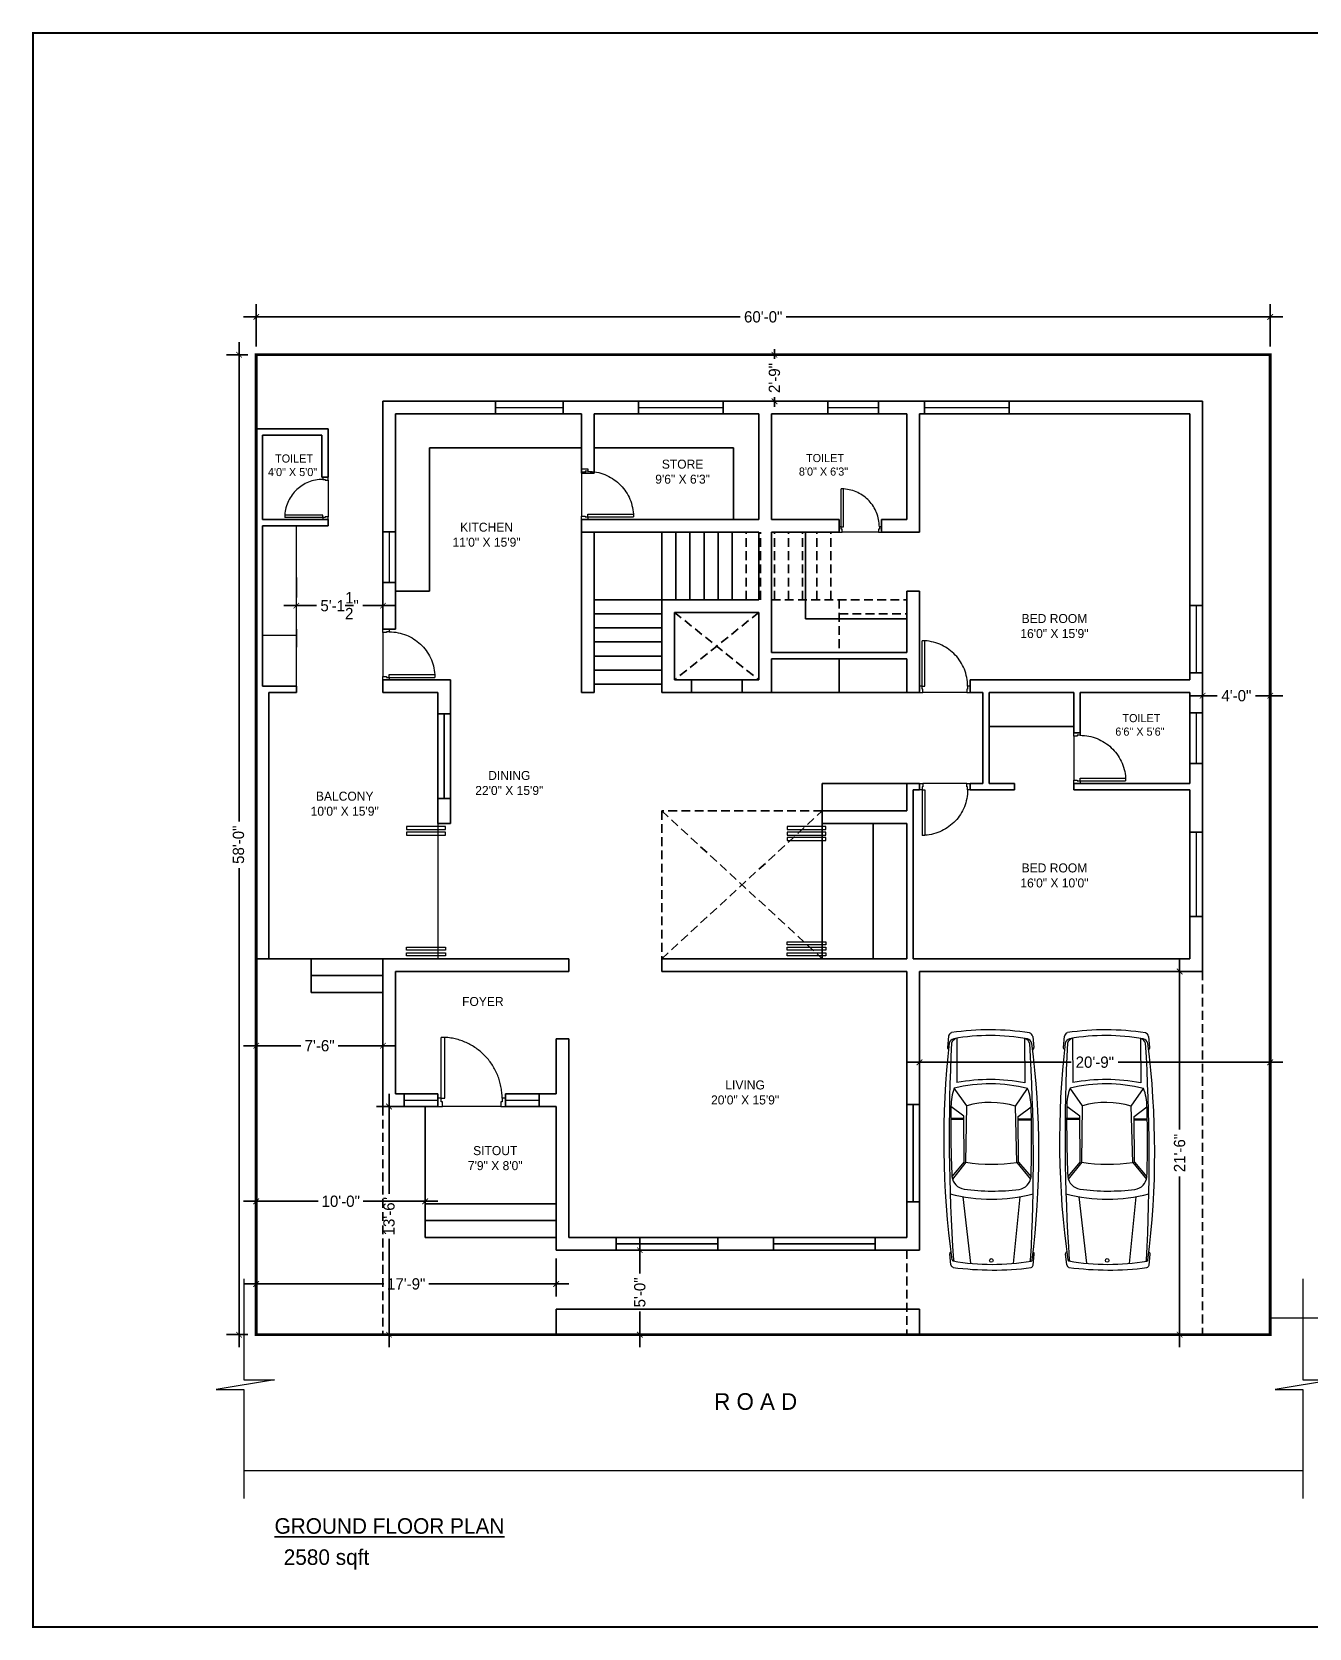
# Model space of a CAD drawing. Header units: inches. Extents: x 22499 to 24108, y 2325 to 3459.
# Drawn here: x 22499 to 23406, y 2325 to 3459 of the extents above; entities that cross this region are included whole.
import ezdxf

# ---------------------------------------------------------------- set-up
doc = ezdxf.new("R2010")
doc.units = ezdxf.units.IN
doc.header["$LTSCALE"] = 25
doc.header["$MEASUREMENT"] = 0
doc.header["$PDMODE"] = 34
for name, pattern in [('0', [0]), ('CENTER', [2, 1.25, -0.25, 0.25, -0.25]), ('HIDDEN', [0.375, 0.25, -0.125])]:
    doc.linetypes.add(name, pattern=pattern)
for name, color, linetype, lineweight in [('AR-DIM', 15, 'Continuous', 0), ('AR-STAIRCASE', 25, 'Continuous', 0), ('DOOR', 32, 'Continuous', 5), ('HATCH', 8, 'Continuous', 9), ('Schedule', 7, 'Continuous', 30), ('template', 7, 'Continuous', 20), ('WALL_SV', 1, 'Continuous', 25)]:
    doc.layers.add(name, color=color, linetype=linetype, lineweight=lineweight)
for name, color, linetype in [('AR-ELEVATION', 13, 'Continuous'), ('AR-TEXT', 253, 'Continuous'), ('AR-WALL', 30, 'Continuous'), ('AR-WINDOW', 38, 'Continuous'), ('FURNITURE_SNV', 8, 'Continuous')]:
    doc.layers.add(name, color=color, linetype=linetype)
doc.styles.add('CENTURY GOTHIC', font='stylu.ttf')
doc.styles.add('mystyle', font='times.ttf')
doc.styles.add('TEXT 9', font='GOTHIC.TTF', dxfattribs={"height": 8})
doc.dimstyles.new('DIM 9', dxfattribs={"dimtxt": 12, "dimasz": 6, "dimexe": 9, "dimexo": 6, "dimgap": 3, "dimtad": 0, "dimdec": 1, "dimrnd": 0.5, "dimzin": 11, "dimdsep": 46, "dimlunit": 4, "dimtxsty": 'TEXT 9', "dimblk": 'ARCHTICK', "dimcen": 2.5, "dimdle": 9, "dimclrd": 256, "dimclre": 256, "dimclrt": 7, "dimadec": 0, "dimazin": 0, "dimtfac": 1, "dimtdec": 1, "dimtix": 1, "dimtmove": 1, "dimatfit": 3, "dimfxl": 1, "dimtolj": 1, "dimtzin": 0, "dimarcsym": 0})

# ---------------------------------------------------------------- blocks, each defined once
blk = doc.blocks.new('900-Door')
at = {"layer": 'DOOR', "color": 13}
for p, q in [((0.04, 0.1), (0.04, 0.819)), ((0.084, 0.819), (0.04, 0.819)), ((0.084, 0.1), (0.084, 0.819)), ((0.04, 0.1), (0.084, 0.1))]:
    blk.add_line(p, q, dxfattribs=at)
for points in [[(0.04, 0.1), (0, 0.1), (0, 0), (0.053, 0), (0.053, 0.056), (0.04, 0.056), (0.04, 0.1)], [(0.747, 0), (0.8, 0), (0.8, 0.1), (0.76, 0.1), (0.76, 0.056), (0.747, 0.056), (0.747, 0)]]:
    blk.add_lwpolyline(points, dxfattribs=at)
at = {"layer": 'DOOR', "color": 9, "linetype": 'Continuous', "ltscale": 0.1}
blk.add_lwpolyline([(0.747, 0), (0.053, 0)], dxfattribs=at)
at = {"layer": 'DOOR', "color": 9, "linetype": 'HIDDEN', "ltscale": 15}
blk.add_arc((0.04, 0.1), 0.72, 0, 86.461, dxfattribs=at)
blk = doc.blocks.new('MD-Door')
at = {"layer": 'DOOR', "color": 13}
for p, q in [((1.95, 4.88), (1.95, 39.97)), ((4.12, 39.97), (1.95, 39.97)), ((4.12, 4.88), (4.12, 39.97)), ((1.95, 4.88), (4.12, 4.88))]:
    blk.add_line(p, q, dxfattribs=at)
for points in [[(1.95, 4.88), (0, 4.88), (0, 0), (2.6, 0), (2.6, 2.71), (1.95, 2.71), (1.95, 4.88)], [(36.46, 0), (39.06, 0), (39.06, 4.88), (37.11, 4.88), (37.11, 2.71), (36.46, 2.71), (36.46, 0)]]:
    blk.add_lwpolyline(points, dxfattribs=at)
at = {"layer": 'DOOR', "color": 9, "linetype": 'Continuous', "ltscale": 0.1}
blk.add_lwpolyline([(36.46, 0), (2.6, 0)], dxfattribs=at)
at = {"layer": 'DOOR', "color": 9, "linetype": 'HIDDEN', "ltscale": 15}
blk.add_arc((1.95, 4.88), 35.16, 0, 86.46097, dxfattribs=at)
blk = doc.blocks.new('LA-CAR')
at = {"linetype": '0'}
for p, q in [((4190, 1852), (3977, 1821)), ((4189, 1689), (3359, 1487)), ((2698, 1194), (2638, 1439)), ((2718, 1199), (2658, 1444)), ((2760, 1209), (2882, 1493)), ((2967, 1202), (3242, 1513)), ((1908, 967), (1531, 1146)), ((1904, 1001), (1574, 1165)), ((1904, 1001), (2760, 1209)), ((1908, 967), (2967, 1202)), ((-86, 793), (116, 864)), ((33, 427), (1246, 863)), ((4483, 416), (3654, 214)), ((2126, 11), (1873, -321)), ((2126, 11), (3175, 288)), ((2139, -21), (2994, 187)), ((2932, 171), (2992, -74)), ((2952, 176), (3011, -69)), ((2994, 187), (3233, -9)), ((3175, 288), (3562, 137)), ((4559, 272), (4356, 202)), ((1497, -199), (217, -367)), ((2139, -21), (1920, -319)), ((274, -749), (486, -718))]:
    blk.add_line(p, q, dxfattribs=at)
blk.add_circle((177, 57), 34.4, dxfattribs=at)
for centre, radius, start, end in [((4198, 1768), 83.6, 29.0466, 95.7596), ((6007, -14619), 16540, 96.7345, 111.2498), ((10527, -33327), 35679, 100.4143, 107.1296), ((3975, 1795), 26.4, 85.1105, 186.6863), ((4052, 1675), 133, 30.0153, 83.4933), ((4054, 1599), 166, 40.5705, 81.8823), ((496, 159), 3998, 2.8793, 23.3092), ((-430, -58), 5059, 4.593, 21.6571), ((7519, -19712), 21707, 102.3331, 105.8954), ((3114, 585), 937, 82.1379, 104.3007), ((630, 181), 2932, 359.1541, 27.0303), ((157, 75), 3499, 2.2864, 23.8073), ((4304, 1030), 3063, 178.2565, 208.4741), ((1664, 910), 271, 109.4115, 185.4922), ((5100, 1192), 3200, 184.0283, 201.6649), ((1541, 397), 1638, 356.1723, 29.4466), ((-53, 731), 71, 117.6866, 170.8188), ((5705, 1330), 5858, 185.7639, 200.4862), ((21, 773), 24.3, 111.7808, 185.5206), ((4534, 1058), 4546, 183.6226, 202.6275), ((41, 731), 44.1, 120.1575, 161.8061), ((130, 842), 26.4, 20.6151, 122.1908), ((5394, 1256), 4017, 185.3226, 200.4906), ((4323, 434), 166, 305.4191, 346.7309), ((4356, 366), 133, 303.8081, 357.2861), ((4528, 350), 83.6, 291.5418, 358.2548), ((-5945, 34439), 35679, 280.1718, 286.8871), ((-1381, 15742), 16540, 276.0516, 290.5668), ((3022, 903), 937, 283.0007, 305.1635), ((4342, 224), 26.4, 200.6151, 302.1909), ((1882, -49), 271, 201.8092, 277.8899), ((-2373, 20960), 21707, 281.4059, 284.9683), ((274, -678), 71, 216.4826, 269.6148), ((359, -635), 44.1, 225.4953, 267.1439), ((360, -682), 24.3, 201.7808, 275.5206), ((489, -692), 26.4, 265.1105, 6.6863)]:
    blk.add_arc(centre, radius, start, end, dxfattribs=at)
blk = doc.blocks.new('_ArchTick')
at = {"color": 0, "linetype": 'ByBlock', "const_width": 0.15}
blk.add_lwpolyline([(-0.5, -0.5), (0.5, 0.5)], dxfattribs=at)
blk = doc.blocks.new('*D18')
at = {"layer": 'AR-TEXT', "linetype": 'Continuous', "lineweight": -2}
for p, q in [((23129.5, 2785.9), (23129.5, 2718.4)), ((23378.5, 2733.4), (23378.5, 2736.4)), ((23120.5, 2727.4), (23237.3, 2727.4)), ((23387.5, 2727.4), (23270.6, 2727.4))]:
    blk.add_line(p, q, dxfattribs=at)
at = {"layer": 'Defpoints', "color": 0, "linetype": 'Continuous'}
for p in [(23129.5, 2791.9), (23378.5, 2727.4), (23378.5, 2727.4)]:
    blk.add_point(p, dxfattribs=at)
at = {"layer": 'AR-TEXT', "linetype": 'Continuous', "lineweight": -2, "xscale": 4, "yscale": 4, "zscale": 4, "rotation": 180}
blk.add_blockref('_ArchTick', (23129.5, 2727.4), dxfattribs=at)
at = {"layer": 'AR-TEXT', "linetype": 'Continuous', "lineweight": -2, "xscale": 4, "yscale": 4, "zscale": 4}
blk.add_blockref('_ArchTick', (23378.5, 2727.4), dxfattribs=at)
at = {"layer": 'AR-TEXT', "color": 7, "linetype": 'Continuous', "insert": (23254, 2727.4), "char_height": 8, "attachment_point": 5, "style": 'TEXT 9'}
blk.add_mtext('\\A1;20\'-9"', dxfattribs=at)
blk = doc.blocks.new('*D19')
at = {"layer": 'AR-TEXT', "linetype": 'Continuous', "lineweight": -2}
for p, q in [((23314.2, 2800.9), (23314.2, 2679.6)), ((23324.5, 2791.9), (23305.2, 2791.9)), ((23314.2, 2524.9), (23314.2, 2646.3)), ((23324.5, 2533.9), (23305.2, 2533.9))]:
    blk.add_line(p, q, dxfattribs=at)
at = {"layer": 'Defpoints', "color": 0, "linetype": 'Continuous'}
for p in [(23314.2, 2791.9), (23330.5, 2791.9), (23330.5, 2533.9)]:
    blk.add_point(p, dxfattribs=at)
at = {"layer": 'AR-TEXT', "linetype": 'Continuous', "lineweight": -2, "xscale": 4, "yscale": 4, "zscale": 4}
for p, rotation in [((23314.2, 2791.9), 90), ((23314.2, 2533.9), 270)]:
    blk.add_blockref('_ArchTick', p, dxfattribs=dict(at, rotation=rotation))
at = {"layer": 'AR-TEXT', "color": 7, "linetype": 'Continuous', "insert": (23314.2, 2662.9), "char_height": 8, "attachment_point": 5, "rotation": 90, "style": 'TEXT 9'}
blk.add_mtext('\\A1;21\'-6"', dxfattribs=at)
blk = doc.blocks.new('*D20')
at = {"layer": 'AR-TEXT', "linetype": 'Continuous', "lineweight": -2}
for p, q in [((22658.5, 3235.9), (22658.5, 3265.8)), ((23378.5, 3235.9), (23378.5, 3265.8)), ((22649.5, 3256.8), (23002.1, 3256.8)), ((23387.5, 3256.8), (23034.9, 3256.8))]:
    blk.add_line(p, q, dxfattribs=at)
at = {"layer": 'Defpoints', "color": 0, "linetype": 'Continuous'}
for p in [(23378.5, 3256.8), (22658.5, 3229.9), (23378.5, 3229.9)]:
    blk.add_point(p, dxfattribs=at)
at = {"layer": 'AR-TEXT', "linetype": 'Continuous', "lineweight": -2, "xscale": 4, "yscale": 4, "zscale": 4, "rotation": 180}
blk.add_blockref('_ArchTick', (22658.5, 3256.8), dxfattribs=at)
at = {"layer": 'AR-TEXT', "linetype": 'Continuous', "lineweight": -2, "xscale": 4, "yscale": 4, "zscale": 4}
blk.add_blockref('_ArchTick', (23378.5, 3256.8), dxfattribs=at)
at = {"layer": 'AR-TEXT', "color": 7, "linetype": 'Continuous', "insert": (23018.5, 3256.8), "char_height": 8, "attachment_point": 5, "style": 'TEXT 9'}
blk.add_mtext('\\A1;60\'-0"', dxfattribs=at)
blk = doc.blocks.new('*D16')
at = {"layer": 'AR-TEXT', "linetype": 'Continuous', "lineweight": -2}
for p, q in [((23026.5, 3229.9), (23026.5, 3233.9)), ((23029, 3229.9), (23017.5, 3229.9)), ((23026.5, 3229.9), (23026.5, 3227)), ((23026.5, 3196.9), (23026.5, 3199.9)), ((23029, 3196.9), (23017.5, 3196.9)), ((23026.5, 3196.9), (23026.5, 3192.9))]:
    blk.add_line(p, q, dxfattribs=at)
at = {"layer": 'Defpoints', "color": 0, "linetype": 'Continuous'}
for p in [(23026.5, 3229.9), (23035, 3229.9), (23035, 3196.9)]:
    blk.add_point(p, dxfattribs=at)
at = {"layer": 'AR-TEXT', "linetype": 'Continuous', "lineweight": -2, "xscale": 4, "yscale": 4, "zscale": 4}
for p, rotation in [((23026.5, 3229.9), 270), ((23026.5, 3196.9), 90)]:
    blk.add_blockref('_ArchTick', p, dxfattribs=dict(at, rotation=rotation))
at = {"layer": 'AR-TEXT', "color": 7, "linetype": 'Continuous', "insert": (23026.5, 3213.4), "char_height": 8, "attachment_point": 5, "rotation": 90, "style": 'TEXT 9'}
blk.add_mtext('\\A1;2\'-9"', dxfattribs=at)
blk = doc.blocks.new('*D21')
at = {"layer": 'AR-TEXT', "linetype": 'Continuous', "lineweight": -2}
for p, q in [((22646.3, 3238.9), (22646.3, 2898.5)), ((22652.5, 3229.9), (22637.3, 3229.9)), ((22646.3, 2524.9), (22646.3, 2865.3)), ((22652.5, 2533.9), (22637.3, 2533.9))]:
    blk.add_line(p, q, dxfattribs=at)
at = {"layer": 'Defpoints', "color": 0, "linetype": 'Continuous'}
for p in [(22658.5, 3229.9), (22646.3, 2533.9), (22658.5, 2533.9)]:
    blk.add_point(p, dxfattribs=at)
at = {"layer": 'AR-TEXT', "linetype": 'Continuous', "lineweight": -2, "xscale": 4, "yscale": 4, "zscale": 4}
for p, rotation in [((22646.3, 3229.9), 90), ((22646.3, 2533.9), 270)]:
    blk.add_blockref('_ArchTick', p, dxfattribs=dict(at, rotation=rotation))
at = {"layer": 'AR-TEXT', "color": 7, "linetype": 'Continuous', "insert": (22645.9, 2881.9), "char_height": 8, "attachment_point": 5, "rotation": 90, "style": 'TEXT 9'}
blk.add_mtext('\\A1;58\'-0"', dxfattribs=at)
blk = doc.blocks.new('*D17')
at = {"layer": 'AR-TEXT', "linetype": 'Continuous', "lineweight": -2}
for p, q in [((22658.5, 2731.9), (22658.5, 2748.1)), ((22748.5, 2731.9), (22748.5, 2748.1)), ((22649.5, 2739.1), (22690.2, 2739.1)), ((22757.5, 2739.1), (22716.8, 2739.1))]:
    blk.add_line(p, q, dxfattribs=at)
at = {"layer": 'Defpoints', "color": 0, "linetype": 'Continuous'}
for p in [(22658.5, 2739.1), (22658.5, 2725.9), (22748.5, 2725.9)]:
    blk.add_point(p, dxfattribs=at)
at = {"layer": 'AR-TEXT', "linetype": 'Continuous', "lineweight": -2, "xscale": 4, "yscale": 4, "zscale": 4, "rotation": 180}
blk.add_blockref('_ArchTick', (22658.5, 2739.1), dxfattribs=at)
at = {"layer": 'AR-TEXT', "linetype": 'Continuous', "lineweight": -2, "xscale": 4, "yscale": 4, "zscale": 4}
blk.add_blockref('_ArchTick', (22748.5, 2739.1), dxfattribs=at)
at = {"layer": 'AR-TEXT', "color": 7, "linetype": 'Continuous', "insert": (22703.5, 2739.1), "char_height": 8, "attachment_point": 5, "style": 'TEXT 9'}
blk.add_mtext('\\A1;7\'-6"', dxfattribs=at)
blk = doc.blocks.new('*D22')
at = {"layer": 'AR-TEXT', "linetype": 'Continuous', "lineweight": -2}
for p, q in [((22930.9, 2602.9), (22930.9, 2577.4)), ((22944.2, 2593.9), (22921.9, 2593.9)), ((22930.9, 2524.9), (22930.9, 2550.4)), ((22944.2, 2533.9), (22921.9, 2533.9))]:
    blk.add_line(p, q, dxfattribs=at)
at = {"layer": 'Defpoints', "color": 0, "linetype": 'Continuous'}
for p in [(22950.2, 2593.9), (22930.9, 2533.9), (22950.2, 2533.9)]:
    blk.add_point(p, dxfattribs=at)
at = {"layer": 'AR-TEXT', "linetype": 'Continuous', "lineweight": -2, "xscale": 4, "yscale": 4, "zscale": 4}
for p, rotation in [((22930.9, 2593.9), 90), ((22930.9, 2533.9), 270)]:
    blk.add_blockref('_ArchTick', p, dxfattribs=dict(at, rotation=rotation))
at = {"layer": 'AR-TEXT', "color": 7, "linetype": 'Continuous', "insert": (22930.9, 2563.9), "char_height": 8, "attachment_point": 5, "rotation": 90, "style": 'TEXT 9'}
blk.add_mtext('\\A1;5\'-0"', dxfattribs=at)
blk = doc.blocks.new('*D23')
at = {"layer": 'AR-TEXT', "linetype": 'Continuous', "lineweight": -2}
for p, q in [((22658.5, 2643.4), (22658.5, 2619.6)), ((22778.5, 2643.4), (22778.5, 2619.6)), ((22649.5, 2628.6), (22702.5, 2628.6)), ((22787.5, 2628.6), (22734.5, 2628.6))]:
    blk.add_line(p, q, dxfattribs=at)
at = {"layer": 'Defpoints', "color": 0, "linetype": 'Continuous'}
for p in [(22658.5, 2649.4), (22778.5, 2649.4), (22658.5, 2628.6)]:
    blk.add_point(p, dxfattribs=at)
at = {"layer": 'AR-TEXT', "linetype": 'Continuous', "lineweight": -2, "xscale": 4, "yscale": 4, "zscale": 4, "rotation": 180}
blk.add_blockref('_ArchTick', (22658.5, 2628.6), dxfattribs=at)
at = {"layer": 'AR-TEXT', "linetype": 'Continuous', "lineweight": -2, "xscale": 4, "yscale": 4, "zscale": 4}
blk.add_blockref('_ArchTick', (22778.5, 2628.6), dxfattribs=at)
at = {"layer": 'AR-TEXT', "color": 7, "linetype": 'Continuous', "insert": (22718.5, 2628.6), "char_height": 8, "attachment_point": 5, "style": 'TEXT 9'}
blk.add_mtext('\\A1;10\'-0"', dxfattribs=at)
blk = doc.blocks.new('*D27')
at = {"layer": 'AR-TEXT', "linetype": 'Continuous', "lineweight": -2}
for p, q in [((22678, 3051.7), (22701.3, 3051.7)), ((22687, 3057.4), (22687, 3060.7)), ((22757.5, 3051.7), (22734.1, 3051.7)), ((22748.5, 3057.4), (22748.5, 3060.7))]:
    blk.add_line(p, q, dxfattribs=at)
at = {"layer": 'Defpoints', "color": 0, "linetype": 'Continuous'}
for p in [(22687, 3051.4), (22748.5, 3051.7), (22748.5, 3051.4)]:
    blk.add_point(p, dxfattribs=at)
at = {"layer": 'AR-TEXT', "linetype": 'Continuous', "lineweight": -2, "xscale": 4, "yscale": 4, "zscale": 4, "rotation": 180}
blk.add_blockref('_ArchTick', (22687, 3051.7), dxfattribs=at)
at = {"layer": 'AR-TEXT', "linetype": 'Continuous', "lineweight": -2, "xscale": 4, "yscale": 4, "zscale": 4}
blk.add_blockref('_ArchTick', (22748.5, 3051.7), dxfattribs=at)
at = {"layer": 'AR-TEXT', "color": 7, "linetype": 'Continuous', "insert": (22717.7, 3051.7), "char_height": 8, "attachment_point": 5, "style": 'TEXT 9'}
blk.add_mtext('\\A1;5\'-1{\\H1x;\\S1/2;}"', dxfattribs=at)
blk = doc.blocks.new('*D24')
at = {"layer": 'AR-TEXT', "linetype": 'Continuous', "lineweight": -2}
for p, q in [((22752.8, 2704.9), (22752.8, 2634)), ((22757.5, 2695.9), (22743.8, 2695.9)), ((22752.8, 2524.9), (22752.8, 2602)), ((22757.5, 2533.9), (22743.8, 2533.9))]:
    blk.add_line(p, q, dxfattribs=at)
at = {"layer": 'Defpoints', "color": 0, "linetype": 'Continuous'}
for p in [(22763.5, 2695.9), (22752.8, 2533.9), (22763.5, 2533.9)]:
    blk.add_point(p, dxfattribs=at)
at = {"layer": 'AR-TEXT', "linetype": 'Continuous', "lineweight": -2, "xscale": 4, "yscale": 4, "zscale": 4}
for p, rotation in [((22752.8, 2695.9), 90), ((22752.8, 2533.9), 270)]:
    blk.add_blockref('_ArchTick', p, dxfattribs=dict(at, rotation=rotation))
at = {"layer": 'AR-TEXT', "color": 7, "linetype": 'Continuous', "insert": (22752.8, 2618), "char_height": 8, "attachment_point": 5, "rotation": 90, "style": 'TEXT 9'}
blk.add_mtext('\\A1;13\'-6"', dxfattribs=at)
blk = doc.blocks.new('*D25')
at = {"layer": 'AR-TEXT', "linetype": 'Continuous', "lineweight": -2}
for p, q in [((22658.5, 2587.9), (22658.5, 2560.9)), ((22871.5, 2587.9), (22871.5, 2560.9)), ((22649.5, 2569.9), (22749, 2569.9)), ((22880.5, 2569.9), (22781, 2569.9))]:
    blk.add_line(p, q, dxfattribs=at)
at = {"layer": 'Defpoints', "color": 0, "linetype": 'Continuous'}
for p in [(22658.5, 2593.9), (22871.5, 2593.9), (22658.5, 2569.9)]:
    blk.add_point(p, dxfattribs=at)
at = {"layer": 'AR-TEXT', "linetype": 'Continuous', "lineweight": -2, "xscale": 4, "yscale": 4, "zscale": 4, "rotation": 180}
blk.add_blockref('_ArchTick', (22658.5, 2569.9), dxfattribs=at)
at = {"layer": 'AR-TEXT', "linetype": 'Continuous', "lineweight": -2, "xscale": 4, "yscale": 4, "zscale": 4}
blk.add_blockref('_ArchTick', (22871.5, 2569.9), dxfattribs=at)
at = {"layer": 'AR-TEXT', "color": 7, "linetype": 'Continuous', "insert": (22765, 2569.9), "char_height": 8, "attachment_point": 5, "style": 'TEXT 9'}
blk.add_mtext('\\A1;17\'-9"', dxfattribs=at)
blk = doc.blocks.new('*D26')
at = {"layer": 'AR-TEXT', "linetype": 'Continuous', "lineweight": -2}
for p, q in [((23321.5, 2987.7), (23340.9, 2987.7)), ((23330.5, 2983.8), (23330.5, 2978.7)), ((23387.5, 2987.7), (23368, 2987.7)), ((23378.5, 2983.8), (23378.5, 2978.7))]:
    blk.add_line(p, q, dxfattribs=at)
at = {"layer": 'Defpoints', "color": 0, "linetype": 'Continuous'}
for p in [(23330.5, 2989.8), (23378.5, 2989.8), (23378.5, 2987.7)]:
    blk.add_point(p, dxfattribs=at)
at = {"layer": 'AR-TEXT', "linetype": 'Continuous', "lineweight": -2, "xscale": 4, "yscale": 4, "zscale": 4, "rotation": 180}
blk.add_blockref('_ArchTick', (23330.5, 2987.7), dxfattribs=at)
at = {"layer": 'AR-TEXT', "linetype": 'Continuous', "lineweight": -2, "xscale": 4, "yscale": 4, "zscale": 4}
blk.add_blockref('_ArchTick', (23378.5, 2987.7), dxfattribs=at)
at = {"layer": 'AR-TEXT', "color": 7, "linetype": 'Continuous', "insert": (23354.5, 2987.7), "char_height": 8, "attachment_point": 5, "style": 'TEXT 9'}
blk.add_mtext('\\A1;4\'-0"', dxfattribs=at)

msp = doc.modelspace()

# ---------------------------------------------------------------- linework, layer by layer
at = {"layer": 'AR-DIM', "color": 2, "linetype": 'CENTER', "ltscale": 2, "const_width": 2}
msp.add_lwpolyline([(23378.48, 3229.92), (23378.48, 2533.92), (22658.48, 2533.92), (22658.48, 3229.92)], close=True, dxfattribs=at)
at = {"layer": 'AR-ELEVATION', "color": 9, "linetype": 'HIDDEN', "ltscale": 25}
for p, q in [((22686.98, 3058.91), (22686.98, 3071.66)), ((22686.98, 3022.17), (22686.98, 3034.91))]:
    msp.add_line(p, q, dxfattribs=at)
at = {"layer": 'AR-STAIRCASE', "ltscale": 25}
for p, q in [((22686.98, 2994.42), (22686.98, 3108.42)), ((22686.98, 3030.42), (22662.98, 3030.42)), ((22787.48, 2899.92), (22787.48, 2800.92)), ((23378.48, 2545.92), (23443.01, 2545.92)), ((22649.77, 2437.32), (23401.73, 2437.32))]:
    msp.add_line(p, q, dxfattribs=at)
for points in [[(22792.79, 2894.8), (22765.28, 2894.8), (22765.28, 2892.65), (22792.79, 2892.65)], [(23062.94, 2894.8), (23035.43, 2894.8), (23035.43, 2892.65), (23062.94, 2892.65)], [(22792.79, 2890.88), (22765.28, 2890.88), (22765.28, 2888.74), (22792.79, 2888.74)], [(23062.94, 2890.88), (23035.43, 2890.88), (23035.43, 2888.74), (23062.94, 2888.74)], [(23062.94, 2886.97), (23035.43, 2886.97), (23035.43, 2884.82), (23062.94, 2884.82)], [(23062.94, 2810.87), (23035.43, 2810.87), (23035.43, 2813.02), (23062.94, 2813.02)], [(22792.79, 2806.96), (22765.28, 2806.96), (22765.28, 2809.1), (22792.79, 2809.1)], [(22792.79, 2803.04), (22765.28, 2803.04), (22765.28, 2805.19), (22792.79, 2805.19)], [(23062.94, 2806.96), (23035.43, 2806.96), (23035.43, 2809.1), (23062.94, 2809.1)], [(23062.94, 2803.04), (23035.43, 2803.04), (23035.43, 2805.19), (23062.94, 2805.19)]]:
    msp.add_lwpolyline(points, close=True, dxfattribs=at)
for points in [[(22649.77, 2573.53), (22649.77, 2501.91), (22671.45, 2501.91), (22629.98, 2494.83), (22649.77, 2494.83), (22649.77, 2417.61)], [(23401.73, 2573.53), (23401.73, 2501.91), (23423.41, 2501.91), (23381.93, 2494.83), (23401.73, 2494.83), (23401.73, 2417.61)]]:
    msp.add_lwpolyline(points, dxfattribs=at)
at = {"layer": 'AR-WALL', "color": 1}
for p, q in [((22828.45, 3187.92), (22828.45, 3196.92)), ((22876.37, 3187.92), (22876.37, 3196.92)), ((22929.98, 3187.92), (22929.98, 3196.92)), ((22989.98, 3196.92), (22989.98, 3187.92)), ((23064.49, 3187.92), (23064.49, 3196.92)), ((23100.49, 3196.92), (23100.49, 3187.92)), ((23133.13, 3187.92), (23133.13, 3196.92)), ((23193.13, 3196.92), (23193.13, 3187.92)), ((22757.48, 3104.16), (22748.48, 3104.16)), ((22748.48, 3104.16), (22752.98, 3104.16)), ((22748.48, 3068.16), (22757.48, 3068.16)), ((23330.48, 3051.92), (23321.48, 3051.92)), ((23321.48, 3051.92), (23325.98, 3051.92)), ((22757.48, 3034.92), (22748.48, 3034.92)), ((22748.48, 2998.92), (22748.48, 2998.92)), ((22757.48, 2998.92), (22748.48, 2998.92)), ((23321.48, 3003.92), (23330.48, 3003.92)), ((23330.48, 2975.67), (23321.48, 2975.67)), ((23321.48, 2975.67), (23325.98, 2975.67)), ((23321.48, 2939.67), (23330.48, 2939.67)), ((23321.48, 2890.91), (23330.48, 2890.91)), ((23129.48, 2697.49), (23120.48, 2697.49)), ((23129.48, 2628.35), (23120.48, 2628.35)), ((22914.09, 2602.92), (22914.09, 2593.92)), ((22986.23, 2602.92), (22986.23, 2593.92)), ((23025.86, 2602.92), (23025.86, 2593.92)), ((23098, 2602.92), (23098, 2593.92))]:
    msp.add_line(p, q, dxfattribs=at)
at = {"layer": 'AR-WINDOW', "color": 4, "linetype": 'Continuous'}
for p, q in [((22828.45, 3196.92), (22876.37, 3196.92)), ((22876.37, 3187.92), (22828.45, 3187.92)), ((22989.98, 3196.92), (22929.98, 3196.92)), ((22929.98, 3187.92), (22989.98, 3187.92)), ((23193.13, 3196.92), (23133.13, 3196.92)), ((23133.13, 3187.92), (23193.13, 3187.92)), ((22748.48, 3104.16), (22748.48, 3068.16)), ((22757.48, 3068.16), (22757.48, 3104.16)), ((23321.48, 3051.92), (23321.48, 3003.92)), ((23330.48, 3003.92), (23330.48, 3051.92)), ((23321.48, 2975.67), (23321.48, 2939.67)), ((23330.48, 2939.67), (23330.48, 2975.67)), ((22763.48, 2704.92), (22787.48, 2704.92)), ((22763.48, 2695.92), (22763.48, 2704.92)), ((22787.48, 2695.92), (22787.48, 2704.92)), ((22835.48, 2695.92), (22835.48, 2704.92)), ((22859.48, 2704.92), (22835.48, 2704.92)), ((22787.48, 2695.92), (22763.48, 2695.92)), ((22835.48, 2695.92), (22859.48, 2695.92)), ((23120.48, 2697.49), (23120.48, 2628.35)), ((23129.48, 2628.35), (23129.48, 2697.49)), ((22986.23, 2602.92), (22914.09, 2602.92)), ((23098, 2602.92), (23025.86, 2602.92)), ((22914.09, 2593.92), (22986.23, 2593.92)), ((23025.86, 2593.92), (23098, 2593.92))]:
    msp.add_line(p, q, dxfattribs=at)
at = {"layer": 'AR-WINDOW', "color": 4}
for p, q in [((23064.49, 3196.92), (23100.49, 3196.92)), ((23100.49, 3187.92), (23064.49, 3187.92)), ((22787.48, 2974.76), (22787.48, 2914.76)), ((22796.48, 2914.76), (22796.48, 2974.76)), ((23321.48, 2830.91), (23321.48, 2890.91)), ((23330.48, 2890.91), (23330.48, 2830.91))]:
    msp.add_line(p, q, dxfattribs=at)
at = {"layer": 'AR-WINDOW', "color": 4, "const_width": 1}
for points in [[(22828.45, 3192.42), (22876.37, 3192.42)], [(22929.98, 3192.42), (22989.98, 3192.42)], [(23064.49, 3192.42), (23100.49, 3192.42)], [(23133.13, 3192.42), (23193.13, 3192.42)], [(22752.98, 3068.16), (22752.98, 3104.16)], [(23325.98, 3003.92), (23325.98, 3051.92)], [(22791.98, 2914.76), (22791.98, 2974.76)], [(23325.98, 2939.67), (23325.98, 2975.67)], [(23325.98, 2890.91), (23325.98, 2830.91)], [(22787.48, 2700.42), (22763.48, 2700.42)], [(22835.48, 2700.42), (22859.48, 2700.42)], [(23124.98, 2628.35), (23124.98, 2697.49)], [(22986.23, 2598.42), (22914.09, 2598.42)], [(23098, 2598.42), (23025.86, 2598.42)]]:
    msp.add_lwpolyline(points, dxfattribs=at)
at = {"layer": 'FURNITURE_SNV'}
for p, q in [((22781.48, 3062.04), (22781.48, 3163.92)), ((22781.48, 3163.92), (22889.48, 3163.92)), ((22898.48, 3163.92), (22997.48, 3163.92)), ((22997.48, 3112.92), (22997.48, 3163.92)), ((22889.48, 3103.92), (22889.48, 2989.92)), ((22898.48, 3103.92), (22898.48, 2989.92)), ((22946.48, 3055.92), (22946.48, 3103.92)), ((22956.48, 3055.92), (22956.48, 3103.92)), ((22966.48, 3055.92), (22966.48, 3103.92)), ((22976.48, 3055.92), (22976.48, 3103.92)), ((22986.48, 3055.92), (22986.48, 3103.92)), ((22996.48, 3055.92), (22996.48, 3103.92)), ((23048.48, 3103.92), (23048.48, 3042.42)), ((22757.48, 3062.04), (22781.48, 3062.04)), ((22898.48, 3055.92), (22946.48, 3055.92)), ((22946.48, 3055.92), (22946.48, 2995.92)), ((22946.48, 3055.92), (22970.48, 3055.92)), ((22898.48, 3045.92), (22946.48, 3045.92)), ((23120.48, 3042.42), (23048.48, 3042.42)), ((22898.48, 3035.92), (22946.48, 3035.92)), ((22898.48, 3025.92), (22946.48, 3025.92)), ((22898.48, 3015.92), (22946.48, 3015.92)), ((22898.48, 3005.92), (22946.48, 3005.92)), ((23072.48, 2989.92), (23072.48, 3013.92)), ((22898.48, 2995.92), (22946.48, 2995.92)), ((23003.48, 2998.92), (22967.48, 2998.92)), ((22889.48, 2989.92), (22898.48, 2989.92)), ((22967.48, 2989.92), (23003.48, 2989.92)), ((23024.48, 2989.92), (23120.48, 2989.92)), ((23178.98, 2965.92), (23238.98, 2965.92)), ((23120.48, 2925.42), (23060.48, 2925.42)), ((23060.48, 2905.92), (23060.48, 2925.42)), ((23096.48, 2800.92), (23096.48, 2896.92)), ((22748.48, 2800.92), (22667.48, 2800.92)), ((22697.48, 2776.92), (22697.48, 2800.92)), ((22748.48, 2788.92), (22697.48, 2788.92)), ((22748.48, 2776.92), (22697.48, 2776.92)), ((22778.48, 2602.92), (22778.48, 2695.92)), ((22871.48, 2626.92), (22778.48, 2626.92)), ((22871.48, 2614.92), (22778.48, 2614.92)), ((22871.48, 2602.92), (22778.48, 2602.92)), ((22871.48, 2551.92), (22871.48, 2533.92)), ((22871.48, 2551.92), (23129.48, 2551.92)), ((23129.48, 2551.92), (23129.48, 2533.92)), ((22871.48, 2533.92), (23129.48, 2533.92))]:
    msp.add_line(p, q, dxfattribs=at)
at = {"layer": 'FURNITURE_SNV', "linetype": 'HIDDEN'}
for p, q in [((23006.48, 3055.92), (23006.48, 3103.92)), ((23016.48, 3055.92), (23016.48, 3103.92)), ((23026.48, 3055.92), (23026.48, 3103.92)), ((23036.48, 3055.92), (23036.48, 3103.92)), ((23046.48, 3055.92), (23046.48, 3103.92)), ((23056.48, 3055.92), (23056.48, 3103.92)), ((23066.48, 3055.92), (23066.48, 3103.92)), ((23024.48, 3055.92), (23120.48, 3055.92)), ((23072.48, 3055.92), (23072.48, 3018.42)), ((23015.48, 3046.92), (22955.48, 2998.92)), ((22955.48, 3046.92), (23015.48, 2998.92)), ((23072.48, 3045.92), (23120.48, 3045.92)), ((22946.48, 2800.92), (23060.48, 2905.92)), ((22946.48, 2905.92), (23060.48, 2800.92)), ((23330.48, 2791.92), (23330.48, 2533.92)), ((22748.48, 2695.92), (22748.48, 2533.92)), ((23120.48, 2593.92), (23120.48, 2533.92))]:
    msp.add_line(p, q, dxfattribs=at)
msp.add_lwpolyline([(23060.48, 2905.92), (22946.48, 2905.92), (22946.48, 2800.92), (23060.48, 2800.92)], close=True, dxfattribs=at)
at = {"layer": 'template', "color": 1, "linetype": 'Continuous', "const_width": 1.43}
msp.add_lwpolyline([(24107.68, 3458.51), (24107.68, 2326.2), (22499.94, 2326.2), (22499.94, 3458.51)], close=True, dxfattribs=at)
at = {"layer": 'WALL_SV', "linetype": 'Continuous'}
for p, q in [((22748.48, 3104.16), (22748.48, 3196.92)), ((22748.48, 3196.92), (22828.45, 3196.92)), ((22757.48, 3104.16), (22757.48, 3187.92)), ((22757.48, 3187.92), (22828.45, 3187.92)), ((22876.37, 3196.92), (22929.98, 3196.92)), ((22876.37, 3187.92), (22889.48, 3187.92)), ((22889.48, 3145.92), (22889.48, 3187.92)), ((22898.48, 3145.92), (22898.48, 3187.92)), ((22898.48, 3187.92), (22929.98, 3187.92)), ((22989.98, 3196.92), (23064.49, 3196.92)), ((22989.98, 3187.92), (23015.48, 3187.92)), ((23015.48, 3112.92), (23015.48, 3187.92)), ((23024.48, 3112.92), (23024.48, 3187.92)), ((23024.48, 3187.92), (23064.49, 3187.92)), ((23100.49, 3196.92), (23133.13, 3196.92)), ((23100.49, 3187.92), (23120.48, 3187.92)), ((23120.48, 3112.92), (23120.48, 3187.92)), ((23129.48, 3103.92), (23129.48, 3187.92)), ((23129.48, 3187.92), (23133.13, 3187.92)), ((23193.13, 3196.92), (23330.48, 3196.92)), ((23193.13, 3187.92), (23321.48, 3187.92)), ((23321.48, 3051.92), (23321.48, 3187.92)), ((23330.48, 3051.92), (23330.48, 3196.92)), ((22709.48, 3177.42), (22658.48, 3177.42)), ((22658.48, 2989.92), (22658.48, 3177.42)), ((22709.48, 3142.92), (22709.48, 3177.42)), ((22704.98, 3172.92), (22662.98, 3172.92)), ((22662.98, 3112.92), (22662.98, 3172.92)), ((22704.98, 3142.92), (22704.98, 3172.92)), ((22662.98, 3112.92), (22662.98, 3148.92)), ((22709.48, 3142.92), (22704.98, 3142.92)), ((22889.48, 3145.92), (22898.48, 3145.92)), ((22709.48, 3112.92), (22662.98, 3112.92)), ((22709.48, 3108.42), (22662.98, 3108.42)), ((22662.98, 2994.42), (22662.98, 3108.42)), ((22709.48, 3108.42), (22709.48, 3112.92)), ((22709.48, 3108.42), (22709.48, 3112.92)), ((22889.48, 3103.92), (22889.48, 3112.92)), ((22889.48, 3112.92), (23015.48, 3112.92)), ((23024.48, 3112.92), (23072.48, 3112.92)), ((23072.48, 3103.92), (23072.48, 3112.92)), ((23102.48, 3112.92), (23120.48, 3112.92)), ((23102.48, 3103.92), (23102.48, 3112.92)), ((22889.48, 3103.92), (23015.48, 3103.92)), ((23015.48, 3103.92), (23015.48, 3055.92)), ((23024.48, 3103.92), (23072.48, 3103.92)), ((23024.48, 3103.92), (23024.48, 3018.42)), ((23102.48, 3103.92), (23129.48, 3103.92)), ((22748.48, 3034.92), (22748.48, 3068.16)), ((22757.48, 3034.92), (22757.48, 3068.16)), ((23120.48, 3018.42), (23120.48, 3061.92)), ((23120.48, 3061.92), (23129.48, 3061.92)), ((23129.48, 2989.92), (23129.48, 3061.92)), ((22946.48, 3055.92), (22946.48, 2989.92)), ((23015.48, 3055.92), (22946.48, 3055.92)), ((22955.48, 3046.92), (23015.48, 3046.92)), ((22955.48, 3046.92), (22955.48, 2998.92)), ((23015.48, 3046.92), (23015.48, 2998.92)), ((23120.48, 3018.42), (23024.48, 3018.42)), ((23120.48, 3013.92), (23024.48, 3013.92)), ((23024.48, 3013.92), (23024.48, 2989.92)), ((23120.48, 2989.92), (23120.48, 3013.92)), ((22686.98, 2994.42), (22662.98, 2994.42)), ((22686.98, 2994.42), (22686.98, 2989.92)), ((22748.48, 2989.92), (22748.48, 2998.92)), ((22757.48, 2998.92), (22796.48, 2998.92)), ((22796.48, 2974.76), (22796.48, 2998.92)), ((22955.48, 2998.92), (22967.48, 2998.92)), ((22967.48, 2998.92), (22967.48, 2989.92)), ((23003.48, 2998.92), (23015.48, 2998.92)), ((23003.48, 2998.92), (23003.48, 2989.92)), ((23165.48, 2998.92), (23321.48, 2998.92)), ((23165.48, 2989.92), (23165.48, 2998.92)), ((23321.48, 2998.92), (23321.48, 3003.92)), ((23330.48, 2975.67), (23330.48, 3003.92)), ((22658.48, 2800.92), (22658.48, 2992.92)), ((22686.98, 2989.92), (22667.48, 2989.92)), ((22667.48, 2800.92), (22667.48, 2989.92)), ((22748.48, 2989.92), (22787.48, 2989.92)), ((22787.48, 2974.76), (22787.48, 2989.92)), ((22946.48, 2989.92), (22967.48, 2989.92)), ((23003.48, 2989.92), (23024.48, 2989.92)), ((23120.48, 2989.92), (23129.48, 2989.92)), ((23165.48, 2989.92), (23174.48, 2989.92)), ((23174.48, 2925.42), (23174.48, 2989.92)), ((23178.98, 2925.42), (23178.98, 2989.92)), ((23178.98, 2989.92), (23238.98, 2989.92)), ((23238.98, 2961.42), (23238.98, 2989.92)), ((23243.48, 2989.92), (23321.48, 2989.92)), ((23243.48, 2961.42), (23243.48, 2989.92)), ((23321.48, 2975.67), (23321.48, 2989.92)), ((22787.48, 2974.76), (22787.48, 2969.51)), ((22787.48, 2974.76), (22796.48, 2974.76)), ((22796.48, 2974.76), (22787.48, 2974.76)), ((22796.48, 2974.76), (22796.48, 2969.51)), ((23238.98, 2961.42), (23243.48, 2961.42)), ((23321.48, 2925.42), (23321.48, 2939.67)), ((23330.48, 2890.91), (23330.48, 2939.67)), ((23120.48, 2905.92), (23120.48, 2925.42)), ((23120.48, 2925.42), (23129.48, 2925.42)), ((23129.48, 2925.42), (23129.48, 2920.92)), ((23165.48, 2925.42), (23174.48, 2925.42)), ((23165.48, 2925.42), (23165.48, 2920.92)), ((23178.98, 2925.42), (23196.98, 2925.42)), ((23196.98, 2920.92), (23196.98, 2925.42)), ((23238.98, 2925.42), (23243.48, 2925.42)), ((23238.98, 2920.92), (23238.98, 2925.42)), ((23243.48, 2925.42), (23321.48, 2925.42)), ((22787.48, 2896.92), (22787.48, 2914.76)), ((22787.48, 2896.92), (22787.48, 2914.76)), ((22787.48, 2914.76), (22796.48, 2914.76)), ((22796.48, 2896.92), (22796.48, 2914.76)), ((22796.48, 2896.92), (22796.48, 2914.76)), ((23124.98, 2800.92), (23124.98, 2920.92)), ((23124.98, 2920.92), (23129.48, 2920.92)), ((23165.48, 2920.92), (23196.98, 2920.92)), ((23238.98, 2920.92), (23243.48, 2920.92)), ((23238.98, 2920.92), (23321.48, 2920.92)), ((23321.48, 2890.91), (23321.48, 2920.92)), ((23120.48, 2905.92), (23060.48, 2905.92)), ((23060.48, 2896.92), (23060.48, 2905.92)), ((22787.48, 2896.92), (22796.48, 2896.92)), ((23120.48, 2896.92), (23060.48, 2896.92)), ((23060.48, 2896.92), (23060.48, 2800.92)), ((23120.48, 2800.92), (23120.48, 2896.92)), ((23321.48, 2800.92), (23321.48, 2833.91)), ((23321.48, 2830.91), (23330.48, 2830.91)), ((23330.48, 2791.92), (23330.48, 2833.91)), ((22667.48, 2800.92), (22658.48, 2800.92)), ((22748.48, 2695.92), (22748.48, 2800.92)), ((22871.48, 2800.92), (22748.48, 2800.92)), ((22871.48, 2800.92), (22880.48, 2800.92)), ((22880.48, 2791.92), (22880.48, 2800.92)), ((22946.48, 2800.92), (23120.48, 2800.92)), ((22946.48, 2791.92), (22946.48, 2800.92)), ((23124.98, 2800.92), (23321.48, 2800.92)), ((22757.48, 2704.92), (22757.48, 2791.92)), ((22880.48, 2791.92), (22757.48, 2791.92)), ((23120.48, 2791.92), (22946.48, 2791.92)), ((23120.48, 2791.92), (23120.48, 2697.49)), ((23129.48, 2697.49), (23129.48, 2791.92)), ((23330.48, 2791.92), (23129.48, 2791.92)), ((22757.48, 2704.92), (22757.48, 2743.92)), ((22871.48, 2704.92), (22871.48, 2743.92)), ((22871.48, 2743.92), (22880.48, 2743.92)), ((22880.48, 2602.92), (22880.48, 2743.92)), ((22763.48, 2704.92), (22757.48, 2704.92)), ((22859.48, 2695.92), (22859.48, 2704.92)), ((22859.48, 2704.92), (22871.48, 2704.92)), ((22763.48, 2695.92), (22748.48, 2695.92)), ((22859.48, 2695.92), (22871.48, 2695.92)), ((22871.48, 2593.92), (22871.48, 2695.92)), ((23120.48, 2602.92), (23120.48, 2628.35)), ((23129.48, 2593.92), (23129.48, 2628.35)), ((22880.48, 2602.92), (22914.09, 2602.92)), ((22986.23, 2602.92), (23025.86, 2602.92)), ((23098, 2602.92), (23120.48, 2602.92)), ((22871.48, 2593.92), (22914.09, 2593.92)), ((22986.23, 2593.92), (23025.86, 2593.92)), ((23098, 2593.92), (23129.48, 2593.92))]:
    msp.add_line(p, q, dxfattribs=at)

# ---------------------------------------------------------------- block references
at = {"layer": 'DOOR', "color": 9}
for p, xscale, yscale, zscale, rotation in [((22709.48, 3112.92), 37.5000000452811, 37.5000000452811, 37.5000000452811, 90), ((22889.48, 3112.92), -45.00000005433731, 45.00000005434049, 45.00000005434053, 270), ((22748.48, 2998.92), -45.00000005433731, 45.00000005434049, 45.00000005434053, 270), ((23238.98, 2925.42), -45.00000005433731, 45.00000005434049, 45.00000005434053, 270), ((23129.48, 2925.42), -45.00000005433731, 45.00000005434049, 45.00000005434053, 180)]:
    msp.add_blockref('900-Door', p, dxfattribs=dict(at, xscale=xscale, yscale=yscale, zscale=zscale, rotation=rotation))
for p, xscale, yscale, zscale in [((23072.48, 3103.92), 37.5000000452811, 37.5000000452811, 37.5000000452811), ((23129.48, 2989.92), 45.00000005433731, 45.00000005434049, 45.00000005434053)]:
    msp.add_blockref('900-Door', p, dxfattribs=dict(at, xscale=xscale, yscale=yscale, zscale=zscale))
at = {"layer": 'HATCH', "xscale": 0.036871362, "yscale": 0.036871362, "zscale": 0.036871362, "rotation": 76.72636732661026}
for p in [(23181.03, 2579.8), (23263.3, 2579.8)]:
    msp.add_blockref('LA-CAR', p, dxfattribs=at)
at = {"layer": 'Schedule', "xscale": 1.228805111408584, "yscale": 1.228805111408584, "zscale": 1.228805111408584}
msp.add_blockref('MD-Door', (22787.48, 2695.92), dxfattribs=at)

# ---------------------------------------------------------------- texts
at = {"attachment_point": 1, "style": 'mystyle'}
for s, insert, char_height, width in [('\\pxqc;{\\fStylus BT|b0|i0|c0|p34; TOILET\\P4\'0" X 5\'0" }', (22630.96, 3159.1), 5.76, 106.6689), ('\\pxqc;{\\fStylus BT|b0|i0|c0|p34;STORE\\P9\'6" X 6\'3" }', (22902, 3155.42), 6.4, 118.521), ('\\pxqc;{\\fStylus BT|b0|i0|c0|p34; TOILET\\P8\'0" X 6\'3" }', (23007.99, 3159.44), 5.76, 106.6689), ('\\pxqc;{\\fStylus BT|b0|i0|c0|p34;KITCHEN\\P11\'0" X 15\'9" }', (22765.78, 3110.64), 6.4, 112.521), ('\\pxqc;{\\fStylus BT|b0|i0|c0|p34;BED ROOM\\P16\'0" X 15\'9" }', (23166.04, 3045.77), 6.4, 118.521), ('\\pxqc;{\\fStylus BT|b0|i0|c0|p34; TOILET\\P6\'6" X 5\'6" }', (23232.66, 2974.72), 5.76, 106.6689), ('\\pxqc;{\\fStylus BT|b0|i0|c0|p34;DINING\\P22\'0" X 15\'9" }', (22778.94, 2934.29), 6.4, 118.521), ('\\pxqc;{\\fStylus BT|b0|i0|c0|p34;BALCONY\\P10\'0" X 15\'9" }', (22662.06, 2919.58), 6.4, 118.521), ('\\pxqc;{\\fStylus BT|b0|i0|c0|p34;BED ROOM\\P16\'0" X 10\'0" }', (23166.04, 2868.62), 6.4, 118.521), ('\\pxqc;{\\fStylus BT|b0|i0|c0|p34;FOYER\\P }', (22760.16, 2773.75), 6.4, 118.521), ('\\pxqc;{\\fStylus BT|b0|i0|c0|p34;LIVING\\P20\'0" X 15\'9" }', (22946.39, 2714.48), 6.4, 118.521), ('\\pxqc;{\\fStylus BT|b0|i0|c0|p34;SITOUT\\P7\'9" X 8\'0" }', (22768.95, 2667.82), 6.4, 118.521)]:
    msp.add_mtext(s, dxfattribs=dict(at, insert=insert, char_height=char_height, width=width))
at = {"layer": 'AR-TEXT', "attachment_point": 7, "style": 'CENTURY GOTHIC'}
for s, insert, char_height, width in [('R O A D', (22983.73, 2480.33), 11.824, 737.6095), ('{\\LGROUND FLOOR PLAN\\P} ', (22671.52, 2373.93), 11.0362, 688.4355), ('\\pxqc;{\\fStylus BT|b0|i0|c0|p34;2580 sqft}', (22364.16, 2367.04), 11.0362, 688.4355)]:
    msp.add_mtext(s, dxfattribs=dict(at, insert=insert, char_height=char_height, width=width))

# ---------------------------------------------------------------- dimensions: what is measured, and where the dimension line sits
at = {"layer": 'AR-TEXT', "linetype": 'Continuous'}
for base, p1, p2, picture, middle in [((23378.48, 3256.79), (22658.48, 3229.92), (23378.48, 3229.92), '*D20', (23018.48, 3256.79)), ((22748.48, 3051.74), (22686.98, 3051.42), (22748.48, 3051.42), '*D27', (22717.73, 3051.74)), ((23378.48, 2987.69), (23330.48, 2989.79), (23378.48, 2989.79), '*D26', (23354.48, 2987.69)), ((23378.48, 2727.42), (23129.48, 2791.92), (23378.48, 2727.42), '*D18', (23253.98, 2727.42)), ((22658.48, 2739.06), (22748.48, 2725.92), (22658.48, 2725.92), '*D17', (22703.48, 2739.06)), ((22658.48, 2628.64), (22778.48, 2649.42), (22658.48, 2649.42), '*D23', (22718.48, 2628.64)), ((22658.48, 2569.88), (22871.48, 2593.92), (22658.48, 2593.92), '*D25', (22764.98, 2569.88))]:
    dim = msp.add_linear_dim(base=base, p1=p1, p2=p2, dimstyle='DIM 9', override={"dimasz": 4, "dimrnd": 0, "dimpost": '\\X'}, dxfattribs=at)
    dim.commit()
    dim.dimension.update_dxf_attribs({"geometry": picture, "text_midpoint": middle})
for base, p1, p2, picture, middle in [((22646.33, 2533.92), (22658.48, 3229.92), (22658.48, 2533.92), '*D21', (22645.95, 2881.92)), ((22752.76, 2533.92), (22763.48, 2695.92), (22763.48, 2533.92), '*D24', (22752.76, 2618.03))]:
    dim = msp.add_linear_dim(base=base, p1=p1, p2=p2, angle=90, dimstyle='DIM 9', override={"dimasz": 4, "dimrnd": 0, "dimpost": '\\X'}, dxfattribs=at)
    dim.commit()
    dim.dimension.update_dxf_attribs({"geometry": picture, "text_midpoint": middle, "dimtype": 128})
for base, p1, p2, picture, middle in [((23026.49, 3229.92), (23034.98, 3196.92), (23034.98, 3229.92), '*D16', (23026.49, 3213.42)), ((23314.2, 2791.92), (23330.48, 2533.92), (23330.48, 2791.92), '*D19', (23314.2, 2662.92)), ((22930.92, 2533.92), (22950.16, 2593.92), (22950.16, 2533.92), '*D22', (22930.92, 2563.92))]:
    dim = msp.add_linear_dim(base=base, p1=p1, p2=p2, angle=90, dimstyle='DIM 9', override={"dimasz": 4, "dimrnd": 0, "dimpost": '\\X'}, dxfattribs=at)
    dim.commit()
    dim.dimension.update_dxf_attribs({"geometry": picture, "text_midpoint": middle})

doc.saveas('drawing.dxf')
